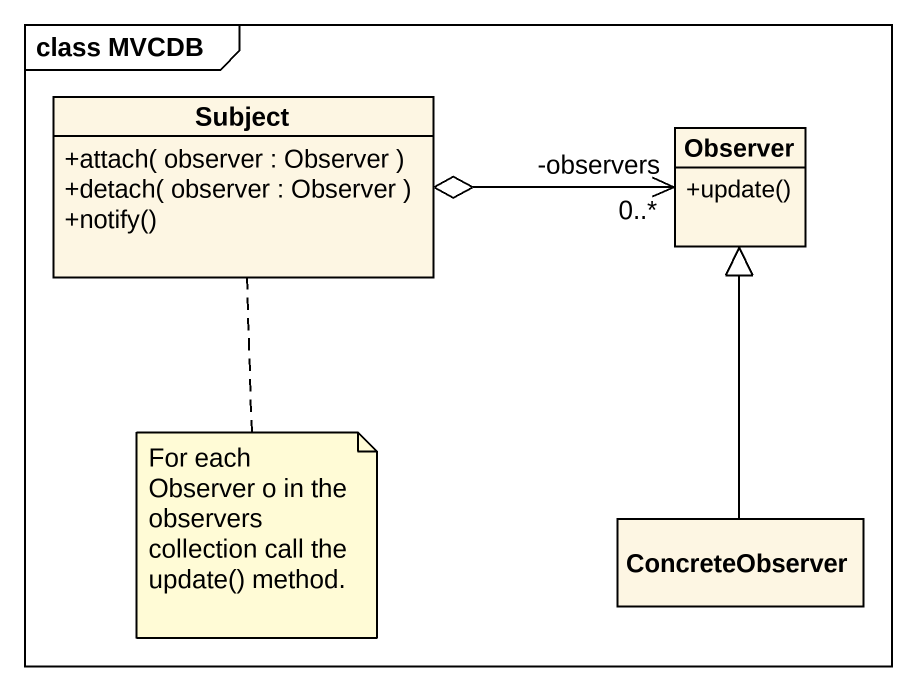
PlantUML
@startuml
mainframe class MVCDB
hide circle
hide empty members
skinparam classAttributeIconSize 0
class Subject {
  +attach( observer : Observer )
  +detach( observer : Observer )
  +notify()
}
class Observer {
  +update()
}
class ConcreteObserver
Observer "-observers\n0..*" <-left-o Subject
ConcreteObserver -up-|> Observer
note bottom of Subject : For each Observer o in the observers collection call the update() method.
@enduml
